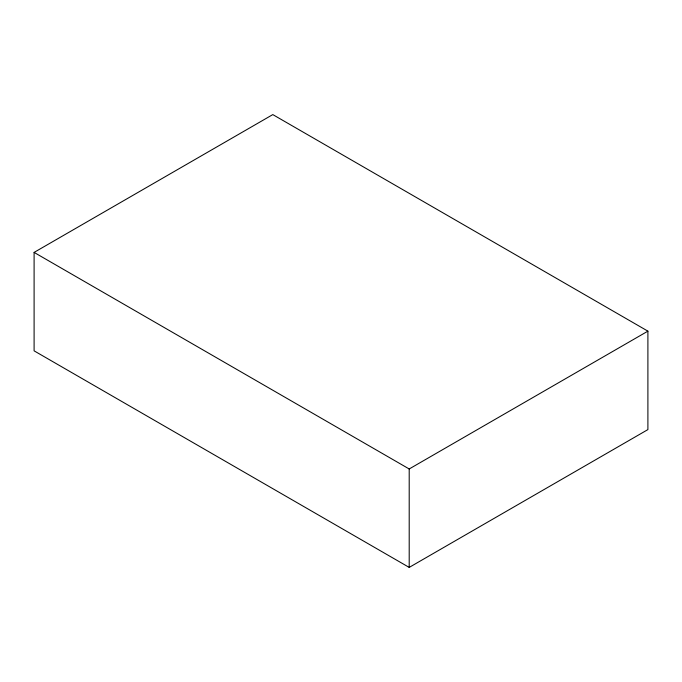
<?xml version="1.0" encoding="UTF-8"?>
<svg xmlns="http://www.w3.org/2000/svg" width="682" height="682" viewBox="0 0 682 682"><rect width="100%" height="100%" fill="white"/><g stroke="black" fill="none" stroke-linecap="round" stroke-linejoin="round"><path stroke-width="1.02" d="M34.1 252.408L272.8 114.593L647.9 331.154L647.9 429.592L409.2 567.407L34.1 350.846L34.1 252.408L409.2 468.969L647.9 331.154M409.2 468.969L409.2 567.407"/></g></svg>
